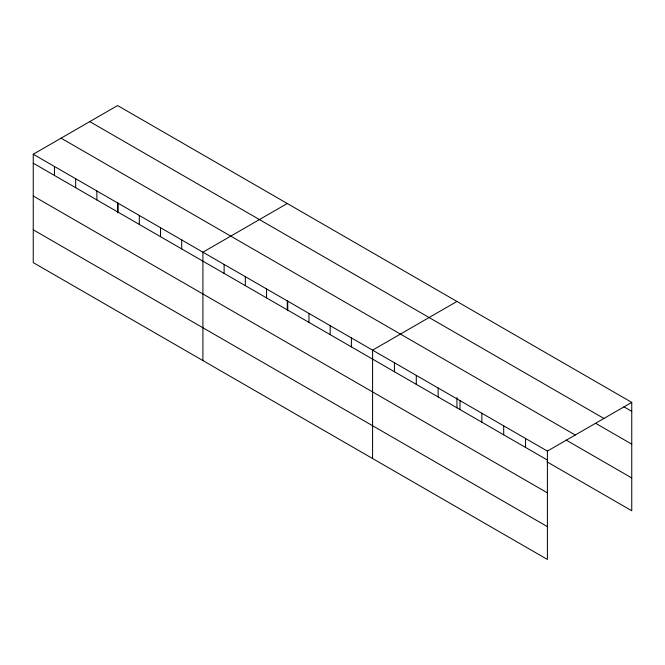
<?xml version="1.0" encoding="UTF-8"?>
<svg xmlns="http://www.w3.org/2000/svg" width="665" height="665" viewBox="0 0 665 665"><rect width="100%" height="100%" fill="white"/><g stroke="black" fill="none" stroke-linecap="round" stroke-linejoin="round"><path stroke-width="1" d="M33.25 154.238L547.403 451.086L547.403 559.456L33.25 262.617L33.25 154.238L117.597 105.544L631.75 402.383L631.75 510.762L546.962 461.809M287.272 203.498L202.916 252.201L202.916 360.571M456.938 301.461L372.591 350.156L372.591 458.534M547.403 451.086L631.75 402.383M623.886 406.805L631.75 411.352M89.767 121.612L603.911 418.46M595.915 423.464L631.75 444.154M61.089 138.17L575.233 435.01M566.198 440.105L631.75 477.952M33.25 163.208L547.403 460.047M33.25 196.009L547.403 492.856M33.25 229.807L547.403 526.655M525.55 438.468L525.55 447.429M503.696 425.849L503.696 434.819M481.851 413.239L481.851 422.2M459.997 400.621L459.997 409.582M456.938 397.529L456.938 407.786M438.144 388.003L438.144 396.972M416.29 375.384L416.29 384.353M394.445 362.774L394.445 371.735M351.386 337.911L351.386 346.872M330.173 325.667L330.173 334.628M308.967 313.423L308.967 322.384M287.754 301.178L287.754 310.139M287.272 300.597L287.272 309.824M266.549 288.934L266.549 297.895M245.335 276.69L245.335 285.651M224.13 264.446L224.13 273.406M181.711 239.957L181.711 248.918M160.506 227.713L160.506 236.674M139.293 215.46L139.293 224.429M118.087 203.216L118.087 212.185M117.597 202.642L117.597 212.891M96.874 190.971L96.874 199.941M75.669 178.727L75.669 187.696M54.455 166.483L54.455 175.452"/></g></svg>
